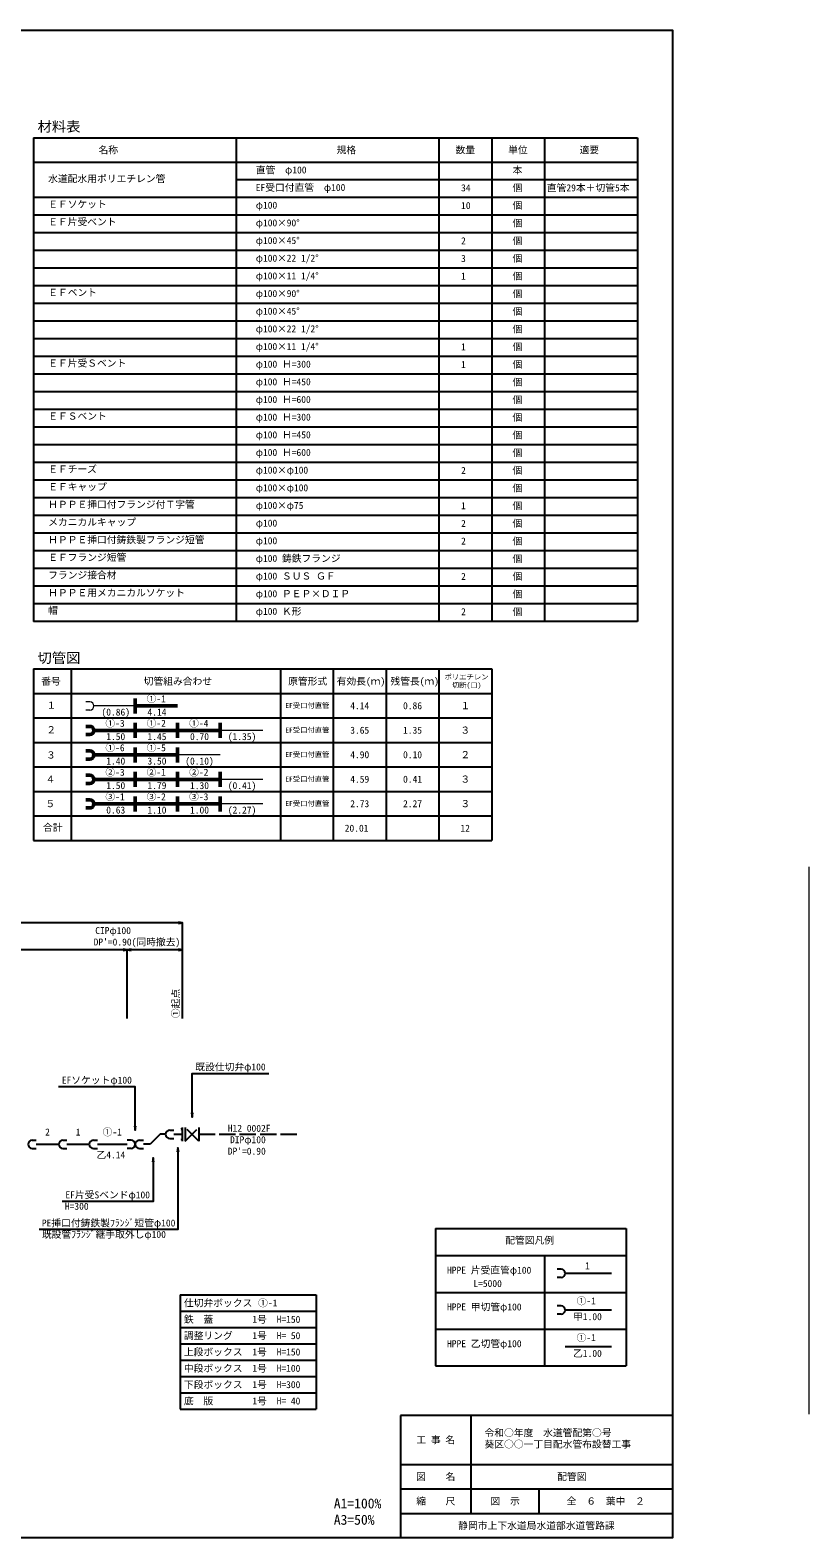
# Model space of a CAD drawing. Units: millimetres on the paper, with parts at other scales. Extents: x 20 to 1164, y 20 to 574.
# Drawn here: x 585 to 871, y 20 to 574 of the extents above; entities that cross this region are included whole.
import ezdxf
from ezdxf.enums import TextEntityAlignment as Align

# ---------------------------------------------------------------- set-up
doc = ezdxf.new("R2010")
doc.units = ezdxf.units.MM
doc.linetypes.add('DASHED', pattern=[7.5, 6, -1.5])
doc.layers.add('V-nasSTD', color=7, linetype='Continuous', lineweight=25)
doc.layers.add('配管図', color=7, linetype='Continuous', lineweight=25)
doc.styles.add('ＭＳ ゴシック', font='')
doc.styles.get('ＭＳ ゴシック').set_extended_font_data('MS Gothic')

# ---------------------------------------------------------------- blocks, each defined once
blk = doc.blocks.new('open_arrow')
at = {"color": 0, "linetype": 'Continuous', "lineweight": -2}
blk.add_lwpolyline([(7.5, 1.25), (0, 0), (7.5, -1.25)], dxfattribs=at)

msp = doc.modelspace()

# ---------------------------------------------------------------- linework, layer by layer
at = {"layer": 'V-nasSTD'}
msp.add_lwpolyline([(20, 20), (20, 574), (821, 574), (821, 20)], close=True, dxfattribs=at)
at = {"layer": '配管図'}
for p, q in [((586.124, 534.492), (586.124, 356.76)), ((586.124, 534.492), (808.116, 534.492)), ((660.648, 534.492), (660.648, 356.76)), ((735.172, 534.492), (735.172, 356.76)), ((754.589, 534.492), (754.589, 356.76)), ((774.007, 534.492), (774.007, 356.76)), ((808.116, 534.492), (808.116, 356.76)), ((586.124, 525.492), (808.116, 525.492)), ((808.116, 519.003), (660.648, 519.003)), ((808.116, 512.513), (586.124, 512.513)), ((808.116, 506.023), (586.124, 506.023)), ((808.116, 499.534), (586.124, 499.534)), ((808.116, 493.044), (586.124, 493.044)), ((808.116, 486.554), (586.124, 486.554)), ((808.116, 480.064), (586.124, 480.064)), ((808.116, 473.575), (586.124, 473.575)), ((808.116, 467.085), (586.124, 467.085)), ((808.116, 460.595), (586.124, 460.595)), ((808.116, 454.106), (586.124, 454.106)), ((808.116, 447.616), (586.124, 447.616)), ((808.116, 441.126), (586.124, 441.126)), ((808.116, 434.636), (586.124, 434.636)), ((808.116, 428.147), (586.124, 428.147)), ((808.116, 421.657), (586.124, 421.657)), ((808.116, 415.167), (586.124, 415.167)), ((808.116, 408.677), (586.124, 408.677)), ((808.116, 402.188), (586.124, 402.188)), ((808.116, 395.698), (586.124, 395.698)), ((808.116, 389.208), (586.124, 389.208)), ((808.116, 382.719), (586.124, 382.719)), ((808.116, 376.229), (586.124, 376.229)), ((808.116, 369.739), (586.124, 369.739)), ((808.116, 363.249), (586.124, 363.249)), ((808.116, 356.76), (586.124, 356.76)), ((586.124, 339.262), (586.124, 276.262)), ((586.124, 339.262), (754.589, 339.262)), ((599.931, 339.262), (599.931, 276.262)), ((676.92, 339.262), (676.92, 276.262)), ((696.337, 339.262), (696.337, 276.262)), ((715.754, 339.262), (715.754, 276.262)), ((735.172, 339.262), (735.172, 276.262)), ((754.589, 339.262), (754.589, 276.262)), ((586.124, 330.262), (754.589, 330.262)), ((586.124, 321.262), (754.589, 321.262)), ((586.124, 312.262), (754.589, 312.262)), ((586.124, 303.262), (754.589, 303.262)), ((586.124, 294.262), (754.589, 294.262)), ((586.124, 285.262), (754.589, 285.262)), ((586.124, 276.262), (754.589, 276.262)), ((640.915, 246.038), (152.426, 246.038)), ((640.915, 210.789), (640.915, 246.038)), ((620.543, 236.038), (152.426, 236.038)), ((640.915, 236.038), (620.543, 236.038)), ((620.543, 210.789), (620.543, 236.038)), ((733.932, 133.692), (803.933, 133.692)), ((733.932, 133.692), (733.932, 83.192)), ((803.933, 133.692), (803.933, 83.192)), ((733.932, 123.692), (803.933, 123.692)), ((773.933, 123.692), (773.933, 83.192)), ((780.071, 118.692), (778.571, 118.692)), ((798.571, 117.192), (781.571, 117.192)), ((780.071, 115.692), (778.571, 115.692)), ((640.072, 109.26), (640.072, 67.26)), ((640.072, 109.26), (690.072, 109.26)), ((690.072, 109.26), (690.072, 67.26)), ((733.932, 110.192), (803.933, 110.192)), ((640.072, 103.26), (690.072, 103.26)), ((780.071, 105.192), (778.571, 105.192)), ((780.071, 102.192), (778.571, 102.192)), ((798.571, 103.692), (781.571, 103.692)), ((640.072, 97.26), (690.072, 97.26)), ((733.932, 96.692), (803.933, 96.692)), ((640.072, 91.26), (690.072, 91.26)), ((798.571, 90.192), (781.571, 90.192)), ((640.072, 85.26), (690.072, 85.26)), ((733.932, 83.192), (803.933, 83.192)), ((640.072, 79.26), (690.072, 79.26)), ((640.072, 73.26), (690.072, 73.26)), ((640.072, 67.26), (690.072, 67.26)), ((821, 65), (721, 65)), ((721, 65), (721, 20)), ((747, 29), (747, 65)), ((821, 65), (821, 20)), ((721, 47), (821, 47)), ((721, 38), (821, 38)), ((772, 29), (772, 38)), ((721, 29), (821, 29)), ((821, 20), (721, 20))]:
    msp.add_line(p, q, dxfattribs=at)
at = {"layer": '配管図', "lineweight": 13}
for p, q in [((606.826, 327.185), (605.326, 327.185)), ((606.826, 324.185), (605.326, 324.185)), ((623.479, 325.685), (608.326, 325.685)), ((670.389, 316.685), (654.753, 316.685)), ((654.753, 307.685), (639.116, 307.685)), ((670.389, 298.685), (654.753, 298.685)), ((670.389, 289.685), (654.753, 289.685)), ((871.142, 266.526), (871.142, 65.453))]:
    msp.add_line(p, q, dxfattribs=at)
at = {"layer": '配管図', "lineweight": 50}
for p, q in [((623.479, 325.685), (623.479, 328.451)), ((623.479, 322.919), (623.479, 325.685)), ((639.116, 325.685), (623.479, 325.685)), ((606.826, 318.185), (605.326, 318.185)), ((623.479, 316.685), (608.326, 316.685)), ((623.479, 316.685), (623.479, 319.451)), ((623.479, 313.919), (623.479, 316.685)), ((639.116, 316.685), (623.479, 316.685)), ((639.116, 316.685), (639.116, 319.451)), ((639.116, 313.919), (639.116, 316.685)), ((654.753, 316.685), (639.116, 316.685)), ((654.753, 316.685), (654.753, 319.451)), ((654.753, 313.919), (654.753, 316.685)), ((606.826, 315.185), (605.326, 315.185)), ((623.479, 307.685), (623.479, 310.451)), ((639.116, 307.685), (639.116, 310.451)), ((606.826, 309.185), (605.326, 309.185)), ((606.826, 306.185), (605.326, 306.185)), ((623.479, 307.685), (608.326, 307.685)), ((623.479, 304.919), (623.479, 307.685)), ((639.116, 307.685), (623.479, 307.685)), ((639.116, 304.919), (639.116, 307.685)), ((606.826, 300.185), (605.326, 300.185)), ((623.479, 298.685), (623.479, 301.451)), ((639.116, 298.685), (639.116, 301.451)), ((654.753, 298.685), (654.753, 301.451)), ((606.826, 297.185), (605.326, 297.185)), ((623.479, 298.685), (608.326, 298.685)), ((623.479, 295.919), (623.479, 298.685)), ((639.116, 298.685), (623.479, 298.685)), ((639.116, 295.919), (639.116, 298.685)), ((654.753, 298.685), (639.116, 298.685)), ((654.753, 295.919), (654.753, 298.685)), ((606.826, 291.185), (605.326, 291.185)), ((606.826, 288.185), (605.326, 288.185)), ((623.479, 289.685), (608.326, 289.685)), ((623.479, 289.685), (623.479, 292.451)), ((623.479, 286.919), (623.479, 289.685)), ((639.116, 289.685), (623.479, 289.685)), ((639.116, 289.685), (639.116, 292.451)), ((639.116, 286.919), (639.116, 289.685)), ((654.753, 289.685), (639.116, 289.685)), ((654.753, 289.685), (654.753, 292.451)), ((654.753, 286.919), (654.753, 289.685))]:
    msp.add_line(p, q, dxfattribs=at)
at = {"layer": '配管図', "color": 1}
for p, q in [((632.715, 168.292), (629.043, 164.621)), ((634.715, 168.292), (632.715, 168.292)), ((636.215, 169.792), (637.715, 169.792)), ((636.215, 166.792), (637.715, 166.792)), ((637.715, 168.292), (640.915, 168.292)), ((640.915, 170.365), (640.425, 170.169)), ((640.425, 170.169), (640.915, 169.973)), ((640.425, 166.378), (640.915, 166.574)), ((640.915, 166.182), (640.425, 166.378)), ((640.533, 170.126), (640.676, 170.269)), ((640.533, 166.421), (640.676, 166.277)), ((640.533, 166.421), (640.676, 166.277)), ((640.915, 170.335), (640.663, 170.083)), ((640.915, 166.212), (640.663, 166.464)), ((640.78, 170.027), (640.915, 170.162)), ((640.78, 166.52), (640.915, 166.385)), ((640.915, 165.792), (640.915, 170.792)), ((585.65, 166.121), (587.15, 166.121)), ((585.65, 163.121), (587.15, 163.121)), ((587.15, 164.621), (595.4, 164.621)), ((596.9, 166.121), (598.4, 166.121)), ((596.9, 163.121), (598.4, 163.121)), ((598.4, 164.621), (606.65, 164.621)), ((608.15, 166.121), (609.65, 166.121)), ((608.15, 163.121), (609.65, 163.121)), ((609.65, 164.621), (620.543, 164.621)), ((622.043, 166.121), (620.543, 166.121)), ((622.043, 163.121), (620.543, 163.121)), ((625.043, 166.121), (626.543, 166.121)), ((625.043, 163.121), (626.543, 163.121)), ((629.043, 164.621), (626.543, 164.621))]:
    msp.add_line(p, q, dxfattribs=at)
at = {"layer": '配管図', "linetype": 'DASHED'}
for p, q in [((641.915, 170.792), (641.915, 165.792)), ((641.915, 165.792), (646.915, 170.792)), ((646.915, 165.792), (641.915, 170.792)), ((646.915, 170.792), (646.915, 165.792)), ((646.915, 168.292), (683.023, 168.292))]:
    msp.add_line(p, q, dxfattribs=at)
at = {"layer": '配管図'}
for points in [[(639.415, 245.788), (640.915, 246.038), (639.415, 246.288)], [(619.043, 235.788), (620.543, 236.038), (619.043, 236.288)], [(622.043, 236.288), (620.543, 236.038), (622.043, 235.788)], [(639.415, 235.788), (640.915, 236.038), (639.415, 236.288)], [(644.415, 174.623), (644.415, 190.627), (672.665, 190.627)], [(623.543, 169.78), (623.543, 185.784), (595.293, 185.784)], [(639.245, 163.292), (639.245, 133.289), (588.245, 133.289)], [(630.16, 159.621), (630.16, 143.617), (596.66, 143.617)]]:
    msp.add_lwpolyline(points, dxfattribs=at)
at = {"layer": '配管図', "lineweight": 13}
msp.add_arc((606.826, 325.685), 1.5, 270, 90, dxfattribs=at)
at = {"layer": '配管図', "lineweight": 50}
for centre in [(606.826, 316.685), (606.826, 307.685), (606.826, 298.685), (606.826, 289.685)]:
    msp.add_arc(centre, 1.5, 270, 90, dxfattribs=at)
at = {"layer": '配管図', "color": 1}
for centre, start, end in [((636.215, 168.292), 90, 270), ((585.65, 164.621), 90, 270), ((596.9, 164.621), 90, 270), ((608.15, 164.621), 90, 270), ((622.043, 164.621), 270, 90), ((625.043, 164.621), 90, 270)]:
    msp.add_arc(centre, 1.5, start, end, dxfattribs=at)
at = {"layer": '配管図'}
for centre in [(780.071, 117.192), (780.071, 103.692)]:
    msp.add_arc(centre, 1.5, 270, 90, dxfattribs=at)

# ---------------------------------------------------------------- block references
at = {"layer": '配管図', "xscale": 0.2, "yscale": 0.2}
for p, rotation in [((644.415, 174.623), 90), ((623.543, 169.78), 90), ((639.245, 163.292), 270), ((630.16, 159.621), 270)]:
    msp.add_blockref('open_arrow', p, dxfattribs=dict(at, rotation=rotation))

# ---------------------------------------------------------------- texts
at = {"layer": '配管図', "style": 'ＭＳ ゴシック', "width": 1.05}
for s, height, p in [('材料表', 3.666, (587.624, 535.632)), ('切管図', 3.666, (587.624, 340.401)), ('ポリエチレン', 1.833, (737.221, 334.857)), ('\u3000切断(口)', 1.833, (737.221, 331.857))]:
    msp.add_text(s, height=height, dxfattribs=at).set_placement(p, align=Align.BOTTOM_LEFT)
at = {"layer": '配管図', "style": 'ＭＳ ゴシック'}
for s, p in [('名称', (610.042, 527.938)), ('規格', (697.559, 527.938)), ('数量', (741.26, 527.938)), ('単位', (760.595, 527.938)), ('適要', (786.869, 527.938)), ('水道配水用ポリエチレン管', (591.517, 517.357)), ('直管\u3000φ100', (667.83, 520.573)), ('本', (762.221, 520.505)), ('EF受口付直管\u3000φ100', (667.83, 514.123)), ('34', (743.303, 514.016)), ('個', (762.221, 514.016)), ('直管29本＋切管5本', (774.84, 514.016)), ('ＥＦソケット', (591.517, 507.991)), ('φ100', (667.83, 507.634)), ('10', (743.303, 507.526)), ('個', (762.221, 507.526)), ('ＥＦ片受ベント', (591.517, 501.501)), ('φ100×90°', (667.83, 501.144)), ('個', (762.221, 501.036)), ('φ100×45°', (667.83, 494.654)), ('2', (743.303, 494.546)), ('個', (762.221, 494.546)), ('φ100×22 1/2°', (667.83, 488.165)), ('3', (743.303, 488.057)), ('個', (762.221, 488.057)), ('φ100×11 1/4°', (667.83, 481.675)), ('1', (743.303, 481.567)), ('個', (762.221, 481.567)), ('ＥＦベント', (591.517, 475.543)), ('φ100×90°', (667.83, 475.185)), ('個', (762.221, 475.077)), ('φ100×45°', (667.83, 468.695)), ('個', (762.221, 468.588)), ('φ100×22 1/2°', (667.83, 462.206)), ('個', (762.221, 462.098)), ('φ100×11 1/4°', (667.83, 455.716)), ('1', (743.303, 455.608)), ('個', (762.221, 455.608)), ('ＥＦ片受Ｓベント', (591.517, 449.584)), ('φ100 Ｈ=300', (667.83, 449.226)), ('1', (743.303, 449.118)), ('個', (762.221, 449.118)), ('φ100 Ｈ=450', (667.83, 442.737)), ('個', (762.221, 442.629)), ('φ100 Ｈ=600', (667.83, 436.247)), ('個', (762.221, 436.139)), ('ＥＦＳベント', (591.517, 430.115)), ('φ100 Ｈ=300', (667.83, 429.757)), ('個', (762.221, 429.649)), ('φ100 Ｈ=450', (667.83, 423.267)), ('個', (762.221, 423.16)), ('φ100 Ｈ=600', (667.83, 416.778)), ('個', (762.221, 416.67)), ('ＥＦチーズ', (591.517, 410.645)), ('φ100×φ100', (667.83, 410.288)), ('2', (743.303, 410.18)), ('個', (762.221, 410.18)), ('ＥＦキャップ', (591.517, 404.156)), ('φ100×φ100', (667.83, 403.798)), ('個', (762.221, 403.69)), ('ＨＰＰＥ挿口付フランジ付Ｔ字管', (591.517, 397.666)), ('φ100×φ75', (667.83, 397.308)), ('1', (743.303, 397.201)), ('個', (762.221, 397.201)), ('メカニカルキャップ', (591.517, 391.176)), ('φ100', (667.83, 390.819)), ('2', (743.303, 390.711)), ('個', (762.221, 390.711)), ('ＨＰＰＥ挿口付鋳鉄製フランジ短管', (591.517, 384.686)), ('個', (762.221, 384.221)), ('φ100', (667.83, 384.329)), ('2', (743.303, 384.221)), ('ＥＦフランジ短管', (591.517, 378.197)), ('φ100 鋳鉄フランジ', (667.83, 377.839)), ('個', (762.221, 377.732)), ('フランジ接合材', (591.517, 371.707)), ('φ100 ＳＵＳ ＧＦ', (667.83, 371.35)), ('2', (743.303, 371.242)), ('個', (762.221, 371.242)), ('ＨＰＰＥ用メカニカルソケット', (591.517, 365.217)), ('φ100 ＰＥＰ×ＤＩＰ', (667.83, 364.86)), ('個', (762.221, 364.752)), ('帽', (591.517, 358.728)), ('φ100 Ｋ形', (667.83, 358.37)), ('2', (743.303, 358.262)), ('個', (762.221, 358.262)), ('番号', (588.968, 332.707)), ('切管組み合わせ', (626.64, 332.707)), ('原管形式', (679.724, 332.707)), ('有効長(ｍ)', (697.573, 332.707)), ('残管長(ｍ)', (717.318, 332.707)), ('１', (590.887, 323.873)), ('4.14', (702.557, 323.707)), ('0.86', (721.975, 323.707)), ('１', (743.072, 323.707)), ('２', (590.859, 314.867)), ('3.65', (702.557, 314.707)), ('1.35', (721.975, 314.707)), ('３', (743.072, 314.707)), ('３', (590.763, 305.585)), ('4.90', (702.557, 305.707)), ('0.10', (721.975, 305.707)), ('２', (743.072, 305.707)), ('４', (590.543, 296.705)), ('4.59', (702.557, 296.707)), ('0.41', (721.975, 296.707)), ('３', (743.072, 296.707)), ('５', (590.543, 287.705)), ('2.73', (702.557, 287.707)), ('2.27', (721.975, 287.707)), ('３', (743.072, 287.707)), ('合計', (589.598, 278.969)), ('20.01', (700.536, 278.707)), ('12', (743.072, 278.707)), ('配管図凡例', (759.531, 127.292)), ('HPPE 片受直管φ100', (738.139, 116.292)), ('仕切弁ボックス', (641.422, 104.249)), ('①-1', (668.675, 104.249)), ('HPPE 甲切管φ100', (738.139, 102.792)), ('鉄\u3000蓋\u3000\u3000\u3000\u30001号\u3000H=150', (641.422, 98.249)), ('調整リング\u3000\u30001号\u3000H= 50', (641.422, 92.249)), ('上段ボックス\u30001号\u3000H=150', (641.422, 86.249)), ('HPPE 乙切管φ100', (738.139, 89.292)), ('中段ボックス\u30001号\u3000H=100', (641.422, 80.249)), ('下段ボックス\u30001号\u3000H=300', (641.422, 74.249)), ('底\u3000版\u3000\u3000\u3000\u30001号\u3000H= 40', (641.422, 68.249))]:
    msp.add_text(s, height=2.566, dxfattribs=at).set_placement(p, align=Align.BOTTOM_LEFT)
for s, p in [('①-1', (631.246, 326.263)), ('(0.86)', (616.364, 321.367)), ('4.14', (631.518, 321.367)), ('①-3', (616.092, 317.263)), ('①-2', (631.246, 317.263)), ('①-4', (646.883, 317.263)), ('(1.35)', (662.791, 312.367)), ('①-6', (616.092, 308.263)), ('1.50', (616.364, 312.367)), ('①-5', (631.246, 308.263)), ('1.45', (631.518, 312.367)), ('0.70', (647.155, 312.367)), ('1.40', (616.364, 303.367)), ('3.50', (631.518, 303.367)), ('(0.10)', (647.155, 303.367)), ('②-3', (616.092, 299.263)), ('②-1', (631.246, 299.263)), ('②-2', (646.883, 299.263)), ('③-1', (616.092, 290.263)), ('1.50', (616.364, 294.367)), ('③-2', (631.246, 290.263)), ('1.79', (631.518, 294.367)), ('③-3', (646.883, 290.263)), ('1.30', (647.155, 294.367)), ('(0.41)', (662.791, 294.367)), ('0.63', (616.364, 285.367)), ('1.10', (631.518, 285.367)), ('1.00', (647.155, 285.367)), ('(2.27)', (662.791, 285.367)), ('CIPφ100', (615.394, 241.09)), ("DP'=0.90(同時撤去)", (624.144, 236.89)), ('既設仕切弁φ100', (658.54, 190.977)), ('EFソケットφ100', (609.418, 186.134)), ('2', (591.278, 167.061)), ('1', (602.528, 167.061)), ('①-1', (615.099, 167.061)), ('乙4.14', (614.578, 158.683)), ('EF片受Sベンドφ100', (613.41, 143.967)), ('H=300', (602.035, 139.767)), ('既設管ﾌﾗﾝｼﾞ継手取外しφ100 ', (612.87, 129.439)), ('PE挿口付鋳鉄製ﾌﾗﾝｼﾞ短管φ100', (613.745, 133.639)), ('1', (789.759, 117.933)), ('L=5000', (753.06, 111.395)), ('①-1', (789.299, 105.007)), ('甲1.00', (789.759, 99.221)), ('①-1', (789.299, 91.508)), ('乙1.00', (789.759, 85.721))]:
    msp.add_text(s, height=2.566, dxfattribs=at).set_placement(p, align=Align.BOTTOM_CENTER)
at = {"layer": '配管図', "style": 'ＭＳ ゴシック', "width": 1.05}
for p in [(686.815, 324.368), (686.815, 315.368), (686.815, 306.368), (686.815, 297.368), (686.815, 288.368)]:
    msp.add_text('EF受口付直管', height=1.833, dxfattribs=at).set_placement(p, align=Align.BOTTOM_CENTER)
at = {"layer": '配管図', "style": 'ＭＳ ゴシック'}
msp.add_text('①起点', height=2.566, rotation=90, dxfattribs=at).set_placement((640.47, 210.946), align=Align.BOTTOM_LEFT)
for s, p in [('H12 0002F', (673.263, 168.437)), ('DIPφ100', (671.513, 164.237)), ("DP'=0.90", (671.513, 160.037))]:
    msp.add_text(s, height=2.566, dxfattribs=at).set_placement(p, align=Align.BOTTOM_RIGHT)
for s, height, p in [('工 事 名', 2.566, (734, 56)), ('図\u3000\u3000名', 2.566, (734, 42.5)), ('配管図', 2.566, (784, 42.5)), ('A1=100%', 3.666, (705.254, 32.651)), ('縮\u3000\u3000尺', 2.566, (734, 33.5)), ('図\u3000示', 2.566, (759.5, 33.5)), ('全\u3000６\u3000葉中\u3000２', 2.566, (796.5, 33.5)), ('A3=50%', 3.666, (704.004, 26.651)), ('静岡市上下水道局水道部水道管路課', 2.566, (771, 24.5))]:
    msp.add_text(s, height=height, dxfattribs=at).set_placement(p, align=Align.MIDDLE_CENTER)
for s, p in [('令和○年度\u3000水道管配第○号', (751.916, 59.885)), ('葵区○○一丁目配水管布設替工事', (751.916, 55.685))]:
    msp.add_text(s, height=2.566, dxfattribs=at).set_placement(p, align=Align.TOP_LEFT)

doc.saveas('drawing.dxf')
